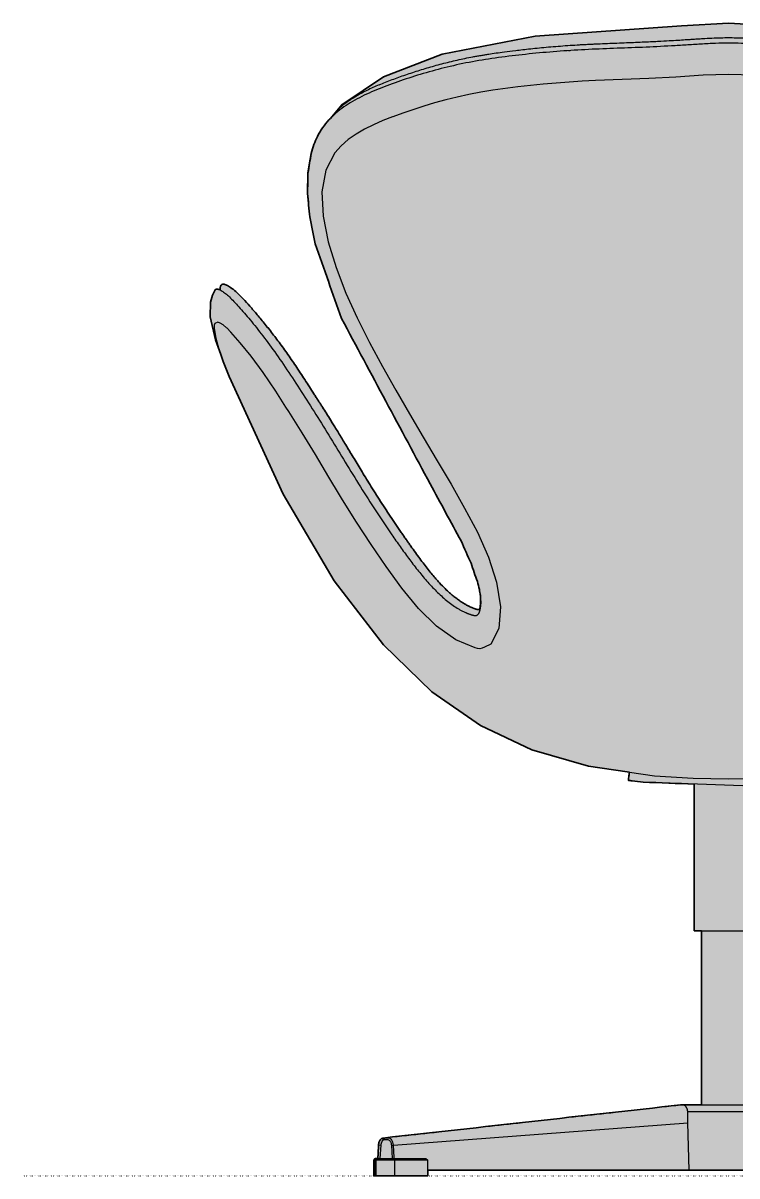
# Model space of a CAD drawing. Header units: millimetres. Extents: x 0 to 2157, y -1316 to 798.
# Drawn here: x 0 to 494, y -1316 to -518 of the extents above; entities that cross this region are included whole.
import ezdxf

# ---------------------------------------------------------------- set-up
doc = ezdxf.new("R2010")
doc.units = ezdxf.units.MM
doc.linetypes.add('Dots', pattern=[1, 0, -1])
doc.layers.add('Blocks', color=7, linetype='Continuous')
doc.layers.add('Blocks$Fill', color=7, linetype='Continuous', true_color=0xffffff)
for name, color, linetype, lineweight, true_color in [('Blocks$Inner', 7, 'Continuous', 25, 0x007f00), ('Blocks$Outline', 7, 'Continuous', 35, 0xff3f3f), ('Groud', 7, 'Dots', 25, 0x243775)]:
    doc.layers.add(name, color=color, linetype=linetype, lineweight=lineweight, true_color=true_color)

# ---------------------------------------------------------------- blocks, each defined once
blk = doc.blocks.new('Swan Back')
at = {"layer": 'Blocks$Fill'}
blk.add_hatch(color=256, dxfattribs=at).paths.add_polyline_path([(-25.65, 568.99), (-21.92, 579.17), (-18.25, 594.9), (-18.54, 605.24), (-19.88, 609.99), (-21.28, 612.89), (-21.31, 612.95), (-21.33, 613.01), (-21.36, 613.07), (-21.38, 613.13), (-21.41, 613.18), (-21.44, 613.23), (-21.47, 613.29), (-21.5, 613.34), (-21.53, 613.39), (-21.56, 613.43), (-21.59, 613.48), (-21.62, 613.53), (-21.66, 613.57), (-21.69, 613.61), (-21.73, 613.65), (-21.76, 613.69), (-21.8, 613.73), (-21.84, 613.77), (-21.88, 613.8), (-21.92, 613.83), (-21.96, 613.87), (-22, 613.9), (-22.04, 613.93), (-22.08, 613.95), (-22.13, 613.98), (-22.17, 614), (-22.22, 614.03), (-22.26, 614.05), (-22.31, 614.07), (-22.36, 614.09), (-22.41, 614.11), (-22.46, 614.12), (-22.49, 614.13), (-22.52, 614.14), (-22.55, 614.15), (-22.58, 614.16), (-22.62, 614.16), (-22.65, 614.17), (-22.71, 614.18), (-22.78, 614.19), (-22.85, 614.2), (-22.92, 614.2), (-22.99, 614.2), (-23.06, 614.21), (-23.13, 614.2), (-23.21, 614.2), (-23.28, 614.2), (-23.36, 614.19), (-23.44, 614.18), (-23.52, 614.17), (-23.6, 614.15), (-23.68, 614.14), (-23.77, 614.12), (-23.85, 614.1), (-23.94, 614.08), (-24.03, 614.05), (-24.12, 614.03), (-24.3, 613.97), (-24.49, 613.9), (-24.69, 613.83), (-24.89, 613.74), (-25.09, 613.65), (-25.1, 614.16), (-25.11, 614.49), (-25.14, 614.8), (-25.15, 614.95), (-25.17, 615.09), (-25.19, 615.23), (-25.21, 615.37), (-25.23, 615.5), (-25.26, 615.63), (-25.28, 615.76), (-25.31, 615.88), (-25.35, 616), (-25.38, 616.11), (-25.42, 616.22), (-25.46, 616.33), (-25.5, 616.43), (-25.52, 616.48), (-25.54, 616.52), (-25.57, 616.57), (-25.59, 616.62), (-25.61, 616.66), (-25.64, 616.71), (-25.66, 616.75), (-25.69, 616.79), (-25.72, 616.83), (-25.74, 616.87), (-25.77, 616.91), (-25.8, 616.95), (-25.83, 616.99), (-25.86, 617.02), (-25.89, 617.06), (-25.92, 617.09), (-25.95, 617.13), (-25.98, 617.16), (-26.01, 617.19), (-26.05, 617.22), (-26.08, 617.25), (-26.11, 617.28), (-26.15, 617.31), (-26.18, 617.33), (-26.22, 617.36), (-26.26, 617.38), (-26.29, 617.4), (-26.33, 617.43), (-26.37, 617.45), (-26.41, 617.47), (-26.45, 617.49), (-26.49, 617.51), (-26.53, 617.52), (-26.57, 617.54), (-26.61, 617.56), (-26.65, 617.57), (-26.69, 617.58), (-26.74, 617.6), (-26.78, 617.61), (-26.82, 617.62), (-26.87, 617.63), (-26.92, 617.63), (-26.96, 617.64), (-27.01, 617.65), (-27.06, 617.65), (-27.11, 617.66), (-27.15, 617.66), (-27.2, 617.66), (-27.25, 617.67), (-27.31, 617.67), (-27.36, 617.67), (-27.41, 617.66), (-27.46, 617.66), (-27.52, 617.66), (-27.63, 617.65), (-27.74, 617.64), (-27.85, 617.62), (-27.97, 617.6), (-28.09, 617.57), (-28.22, 617.54), (-28.35, 617.51), (-28.48, 617.47), (-28.61, 617.43), (-28.75, 617.39), (-28.89, 617.34), (-29.03, 617.28), (-29.32, 617.16), (-29.62, 617.03), (-29.94, 616.88), (-30.27, 616.71), (-30.6, 616.53), (-30.95, 616.33), (-31.31, 616.11), (-31.68, 615.87), (-32.06, 615.62), (-32.45, 615.35), (-32.85, 615.06), (-33.26, 614.75), (-34.12, 614.08), (-35.01, 613.34), (-35.93, 612.52), (-36.9, 611.64), (-38.92, 609.67), (-41.08, 607.45), (-45.76, 602.33), (-50.9, 596.41), (-56.4, 589.74), (-62.21, 582.35), (-68.26, 574.27), (-74.42, 565.54), (-93.23, 536.85), (-131.64, 474.45), (-146.86, 451.15), (-157.18, 436.22), (-160.36, 431.81), (-166.44, 423.65), (-169.31, 419.96), (-172.05, 416.59), (-174.64, 413.56), (-177.02, 410.9), (-179.12, 408.66), (-180.96, 406.8), (-182.56, 405.26), (-183.97, 403.97), (-185.26, 402.84), (-186.49, 401.82), (-187.71, 400.84), (-188.98, 399.87), (-190.27, 398.93), (-191.48, 398.08), (-192.64, 397.32), (-193.75, 396.63), (-194.82, 396), (-195.86, 395.42), (-196.89, 394.88), (-197.91, 394.38), (-198.92, 393.91), (-200.43, 393.28), (-201.6, 392.83), (-202.28, 392.58), (-202.49, 392.51), (-202.7, 392.45), (-202.91, 392.39), (-203.11, 392.34), (-203.31, 392.29), (-203.4, 392.28), (-203.5, 392.26), (-203.59, 392.24), (-203.69, 392.23), (-203.78, 392.22), (-203.87, 392.21), (-203.96, 392.21), (-204.04, 392.21), (-204.13, 392.21), (-204.21, 392.21), (-204.28, 392.21), (-204.34, 392.22), (-204.41, 392.22), (-204.47, 392.23), (-204.53, 392.24), (-204.59, 392.25), (-204.65, 392.26), (-204.71, 392.28), (-205.17, 393.69), (-205.54, 396.08), (-205.41, 402.06), (-204.69, 406.18), (-203.31, 411.66), (-198.94, 424.31), (-192.06, 439.77), (-170.62, 479.31), (-109.26, 593.8), (-90.93, 645.67), (-87.24, 664.17), (-85.68, 680.53), (-85.99, 694.69), (-88.21, 708.15), (-88.63, 709.72), (-89.08, 711.27), (-89.57, 712.78), (-90.09, 714.26), (-90.65, 715.72), (-91.24, 717.14), (-91.87, 718.53), (-92.53, 719.89), (-92.94, 720.69), (-93.36, 721.48), (-93.8, 722.26), (-94.24, 723.03), (-94.7, 723.78), (-95.17, 724.53), (-96.15, 725.99), (-97.16, 727.4), (-98.22, 728.77), (-99.32, 730.1), (-100.46, 731.39), (-101.48, 732.48), (-109.41, 741.79), (-138.25, 761.31), (-179.03, 776.84), (-243.42, 789.41), (-344.66, 796.56), (-377.28, 798.48), (-409.9, 796.56), (-511.14, 789.41), (-575.53, 776.84), (-616.31, 761.31), (-645.15, 741.79), (-653.08, 732.48), (-654.1, 731.39), (-655.24, 730.1), (-656.34, 728.77), (-657.4, 727.4), (-658.41, 725.99), (-659.39, 724.53), (-659.86, 723.78), (-660.32, 723.03), (-660.76, 722.26), (-661.2, 721.48), (-661.62, 720.69), (-662.04, 719.89), (-662.69, 718.53), (-663.32, 717.14), (-663.91, 715.72), (-664.47, 714.26), (-664.99, 712.78), (-665.48, 711.27), (-665.93, 709.72), (-666.35, 708.15), (-668.57, 694.69), (-668.88, 680.53), (-667.32, 664.17), (-663.63, 645.67), (-645.3, 593.8), (-583.94, 479.31), (-562.51, 439.77), (-555.62, 424.31), (-551.25, 411.66), (-549.88, 406.18), (-549.15, 402.06), (-549.02, 396.08), (-549.39, 393.69), (-549.85, 392.28), (-549.91, 392.26), (-549.97, 392.25), (-550.03, 392.24), (-550.09, 392.23), (-550.15, 392.22), (-550.22, 392.22), (-550.28, 392.21), (-550.35, 392.21), (-550.43, 392.21), (-550.52, 392.21), (-550.61, 392.21), (-550.69, 392.21), (-550.78, 392.22), (-550.88, 392.23), (-550.97, 392.24), (-551.06, 392.26), (-551.16, 392.28), (-551.26, 392.29), (-551.45, 392.34), (-551.65, 392.39), (-551.86, 392.45), (-552.07, 392.51), (-552.73, 392.74), (-553.66, 393.09), (-555.13, 393.69), (-556.15, 394.14), (-556.66, 394.38), (-557.67, 394.88), (-558.7, 395.42), (-559.74, 396), (-560.81, 396.63), (-561.92, 397.32), (-563.08, 398.08), (-564.29, 398.93), (-565.58, 399.87), (-566.85, 400.84), (-568.07, 401.82), (-569.3, 402.84), (-570.59, 403.97), (-572, 405.26), (-573.6, 406.8), (-575.44, 408.66), (-577.54, 410.9), (-579.92, 413.56), (-582.51, 416.59), (-585.25, 419.96), (-588.12, 423.65), (-594.2, 431.81), (-604.04, 445.76), (-615.4, 462.74), (-632.48, 489.92), (-670.78, 551.5), (-680.15, 565.54), (-686.3, 574.27), (-692.35, 582.35), (-698.16, 589.74), (-703.66, 596.41), (-708.8, 602.33), (-713.48, 607.45), (-715.64, 609.67), (-717.67, 611.64), (-718.63, 612.52), (-719.55, 613.34), (-720.44, 614.08), (-721.3, 614.75), (-721.71, 615.06), (-722.11, 615.35), (-722.5, 615.62), (-722.88, 615.87), (-723.25, 616.11), (-723.61, 616.33), (-723.96, 616.53), (-724.29, 616.71), (-724.62, 616.88), (-724.94, 617.03), (-725.24, 617.16), (-725.53, 617.28), (-725.68, 617.34), (-725.81, 617.39), (-725.95, 617.43), (-726.08, 617.47), (-726.21, 617.51), (-726.34, 617.54), (-726.47, 617.57), (-726.59, 617.6), (-726.71, 617.62), (-726.82, 617.64), (-726.93, 617.65), (-727.04, 617.66), (-727.1, 617.66), (-727.15, 617.66), (-727.2, 617.67), (-727.26, 617.67), (-727.31, 617.67), (-727.36, 617.66), (-727.41, 617.66), (-727.46, 617.66), (-727.5, 617.65), (-727.55, 617.65), (-727.6, 617.64), (-727.65, 617.63), (-727.69, 617.63), (-727.74, 617.62), (-727.78, 617.61), (-727.83, 617.6), (-727.87, 617.58), (-727.91, 617.57), (-727.95, 617.56), (-727.99, 617.54), (-728.04, 617.52), (-728.08, 617.51), (-728.12, 617.49), (-728.15, 617.47), (-728.19, 617.45), (-728.23, 617.43), (-728.27, 617.4), (-728.31, 617.38), (-728.34, 617.36), (-728.38, 617.33), (-728.41, 617.31), (-728.45, 617.28), (-728.48, 617.25), (-728.51, 617.22), (-728.55, 617.19), (-728.58, 617.16), (-728.61, 617.13), (-728.64, 617.09), (-728.67, 617.06), (-728.7, 617.02), (-728.73, 616.99), (-728.76, 616.95), (-728.79, 616.91), (-728.82, 616.87), (-728.84, 616.83), (-728.87, 616.79), (-728.9, 616.75), (-728.92, 616.71), (-728.95, 616.66), (-728.97, 616.62), (-728.99, 616.57), (-729.02, 616.52), (-729.04, 616.48), (-729.06, 616.43), (-729.1, 616.33), (-729.14, 616.22), (-729.18, 616.11), (-729.21, 616), (-729.25, 615.88), (-729.28, 615.76), (-729.3, 615.63), (-729.33, 615.5), (-729.35, 615.37), (-729.38, 615.23), (-729.39, 615.09), (-729.41, 614.95), (-729.43, 614.8), (-729.45, 614.49), (-729.46, 614.16), (-729.47, 613.65), (-729.67, 613.74), (-729.88, 613.83), (-730.07, 613.9), (-730.26, 613.97), (-730.44, 614.03), (-730.53, 614.05), (-730.62, 614.08), (-730.71, 614.1), (-730.79, 614.12), (-730.88, 614.14), (-730.96, 614.15), (-731.04, 614.17), (-731.12, 614.18), (-731.2, 614.19), (-731.28, 614.2), (-731.35, 614.2), (-731.43, 614.2), (-731.5, 614.21), (-731.57, 614.2), (-731.64, 614.2), (-731.71, 614.2), (-731.78, 614.19), (-731.85, 614.18), (-731.91, 614.17), (-731.95, 614.16), (-731.98, 614.16), (-732.01, 614.15), (-732.04, 614.14), (-732.07, 614.13), (-732.1, 614.12), (-732.15, 614.11), (-732.2, 614.09), (-732.25, 614.07), (-732.3, 614.05), (-732.34, 614.03), (-732.39, 614), (-732.43, 613.98), (-732.48, 613.95), (-732.52, 613.93), (-732.56, 613.9), (-732.61, 613.87), (-732.65, 613.83), (-732.69, 613.8), (-732.72, 613.77), (-732.76, 613.73), (-732.8, 613.69), (-732.84, 613.65), (-732.87, 613.61), (-732.91, 613.57), (-732.94, 613.53), (-732.97, 613.48), (-733, 613.43), (-733.03, 613.39), (-733.07, 613.34), (-733.09, 613.29), (-733.12, 613.23), (-733.15, 613.18), (-733.18, 613.13), (-733.2, 613.07), (-733.23, 613.01), (-733.25, 612.95), (-733.28, 612.89), (-734.68, 609.99), (-736.02, 605.24), (-736.31, 594.9), (-732.64, 579.17), (-728.91, 568.99), (-727.2, 564), (-723.14, 553.58), (-685.74, 472.1), (-650.48, 412.11), (-616.35, 367.76), (-582.8, 335.35), (-548.97, 311.92), (-513.47, 295.2), (-474.3, 283.76), (-445.83, 279.55), (-445.85, 279.52), (-445.86, 279.49), (-445.87, 279.46), (-445.89, 279.43), (-445.92, 279.37), (-446.01, 279.21), (-446.02, 279.18), (-446.03, 279.16), (-446.03, 279.15), (-446.04, 279.13), (-446.04, 279.12), (-446.05, 279.11), (-446.05, 279.1), (-446.05, 279.09), (-446.05, 279.09), (-446.05, 279.08), (-446.06, 279.08), (-446.06, 279.07), (-446.06, 279.07), (-446.66, 274.02), (-446.58, 273.96), (-444.04, 273.61), (-436.43, 272.74), (-401.03, 271.43), (-401.03, 169.8), (-396.03, 169.8), (-396.03, 49.2), (-409.11, 49.2), (-409.11, 49.2), (-409.11, 49.2), (-409.11, 49.2), (-409.11, 49.2), (-409.11, 49.2), (-409.11, 49.2), (-409.11, 49.2), (-409.11, 49.2), (-409.11, 49.2), (-409.11, 49.2), (-409.11, 49.2), (-409.11, 49.2), (-409.11, 49.2), (-409.11, 49.2), (-409.11, 49.2), (-409.11, 49.2), (-409.11, 49.2), (-409.86, 49.2), (-410.59, 49.2), (-616.47, 26.26), (-616.52, 26.25), (-616.57, 26.24), (-616.63, 26.23), (-616.68, 26.22), (-616.78, 26.2), (-616.88, 26.17), (-616.98, 26.15), (-617.02, 26.13), (-617.06, 26.12), (-617.11, 26.1), (-617.15, 26.08), (-617.19, 26.06), (-617.24, 26.05), (-617.28, 26.03), (-617.33, 26), (-617.41, 25.96), (-617.5, 25.91), (-617.59, 25.85), (-617.68, 25.8), (-617.77, 25.74), (-617.85, 25.67), (-617.94, 25.6), (-618.02, 25.53), (-618.1, 25.46), (-618.18, 25.38), (-618.26, 25.3), (-618.34, 25.22), (-618.41, 25.13), (-618.49, 25.04), (-618.56, 24.94), (-618.63, 24.84), (-618.7, 24.74), (-618.77, 24.64), (-618.83, 24.54), (-618.9, 24.43), (-618.96, 24.32), (-619.02, 24.2), (-619.07, 24.09), (-619.12, 23.97), (-619.18, 23.85), (-619.22, 23.73), (-619.27, 23.61), (-619.32, 23.48), (-619.36, 23.35), (-619.4, 23.22), (-619.43, 23.09), (-619.47, 22.96), (-619.5, 22.83), (-619.53, 22.69), (-619.55, 22.55), (-619.58, 22.42), (-619.6, 22.28), (-619.61, 22.14), (-619.63, 22), (-619.64, 21.85), (-619.65, 21.71), (-619.66, 21.57), (-619.66, 21.42), (-619.66, 21.42), (-620.16, 12.75), (-620.2, 12), (-620.33, 12), (-621.25, 12), (-622.01, 12), (-623.01, 11), (-623.01, 0), (-585.64, 0), (-585.64, 4.03), (-347.81, 4.03), (-165.94, 4.03), (-165.94, 0), (-165.47, 0), (-142.66, 0), (-129.39, 0), (-129.39, 0), (-129.39, 11), (-130.39, 12), (-130.88, 12), (-132.37, 12), (-132.91, 21.37), (-133.31, 23.07), (-133.34, 23.27), (-133.38, 23.45), (-133.42, 23.62), (-133.46, 23.78), (-133.51, 23.94), (-133.53, 24.01), (-133.56, 24.08), (-133.58, 24.15), (-133.61, 24.22), (-133.64, 24.28), (-133.66, 24.35), (-133.69, 24.41), (-133.72, 24.47), (-133.75, 24.52), (-133.78, 24.58), (-133.81, 24.63), (-133.84, 24.69), (-133.87, 24.74), (-133.9, 24.79), (-133.94, 24.84), (-133.97, 24.89), (-134.04, 24.98), (-134.1, 25.07), (-134.17, 25.15), (-134.25, 25.24), (-134.32, 25.32), (-134.4, 25.39), (-134.47, 25.47), (-134.55, 25.54), (-134.63, 25.6), (-134.71, 25.67), (-134.79, 25.73), (-134.87, 25.79), (-134.95, 25.84), (-135.04, 25.9), (-135.13, 25.94), (-135.22, 25.99), (-135.26, 26.01), (-135.31, 26.03), (-135.35, 26.06), (-135.4, 26.08), (-135.45, 26.09), (-135.49, 26.11), (-135.54, 26.13), (-135.59, 26.15), (-135.64, 26.16), (-135.69, 26.18), (-135.73, 26.19), (-135.78, 26.2), (-135.83, 26.21), (-135.88, 26.22), (-135.96, 26.24), (-136.03, 26.25), (-136.08, 26.26), (-136.19, 26.27), (-339.94, 49.06), (-340.08, 49.08), (-340.22, 49.1), (-340.37, 49.12), (-340.51, 49.15), (-340.55, 49.16), (-340.59, 49.17), (-340.64, 49.17), (-340.68, 49.18), (-340.73, 49.19), (-340.77, 49.19), (-340.82, 49.19), (-340.86, 49.2), (-340.96, 49.2), (-341.24, 49.2), (-342.3, 49.2), (-343.3, 49.2), (-343.3, 49.2), (-343.3, 49.2), (-343.3, 49.2), (-343.3, 49.2), (-343.3, 49.2), (-343.3, 49.2), (-343.3, 49.2), (-343.3, 49.2), (-343.3, 49.2), (-343.3, 49.2), (-343.3, 49.2), (-343.3, 49.2), (-343.3, 49.2), (-343.3, 49.2), (-343.3, 49.2), (-343.3, 49.2), (-343.3, 49.2), (-343.3, 49.2), (-343.3, 49.2), (-343.3, 49.2), (-343.3, 49.2), (-343.3, 49.2), (-343.3, 49.2), (-343.3, 49.2), (-343.3, 49.2), (-343.3, 49.2), (-343.3, 49.2), (-343.3, 49.2), (-343.3, 49.2), (-343.3, 49.2), (-343.3, 49.2), (-343.3, 49.2), (-343.3, 49.2), (-343.3, 49.2), (-356.05, 49.2), (-356.05, 169.8), (-351.05, 169.8), (-351.05, 270.71), (-333.25, 271.27), (-318.93, 272.46), (-318.66, 272.48), (-304.58, 274.04), (-305.32, 280.05), (-280.26, 283.76), (-241.09, 295.2), (-205.59, 311.92), (-171.76, 335.35), (-138.21, 367.76), (-104.08, 412.11), (-68.82, 472.1), (-31.42, 553.58), (-27.36, 564)], flags=0)
at = {"layer": 'Blocks$Inner'}
for p, q in [((-396.03, 169.8), (-396.03, 49.2)), ((-619.66, 21.42), (-617.92, 21.55))]:
    blk.add_line(p, q, dxfattribs=at)
for points in [[(-101.48, 732.48), (-109.41, 741.79), (-138.25, 761.31), (-179.03, 776.84), (-243.42, 789.41), (-344.66, 796.56), (-377.28, 798.48), (-409.9, 796.56), (-511.14, 789.41), (-575.53, 776.84), (-616.31, 761.31), (-645.15, 741.79), (-653.08, 732.48)], [(-359.59, 762.28), (-377.28, 762.92), (-394.97, 762.28), (-413.77, 761.09), (-432.48, 760.12), (-451.07, 759.37), (-469.51, 758.62), (-478.65, 758.15), (-487.72, 757.59), (-496.72, 756.92), (-505.65, 756.13), (-523.24, 754.26), (-540.44, 751.95), (-548.85, 750.56)], [(-580.83, 743.15), (-588.38, 740.91), (-602.93, 736.13), (-609.91, 733.59)], [(-548.86, 750.56), (-557.11, 748.99), (-565.19, 747.21), (-573.1, 745.26), (-580.83, 743.15)], [(-623.19, 728.04), (-629.4, 724.94), (-635.27, 721.55)], [(-609.92, 733.58), (-616.68, 730.89), (-623.19, 728.04)], [(-635.27, 721.55), (-640.71, 717.75), (-645.64, 713.44)], [(-645.65, 713.44), (-649.96, 708.54), (-656.26, 696.52), (-658.89, 681.6), (-658.09, 664.72), (-654.61, 646.99), (-649.13, 629.12), (-642.24, 611.49), (-634.39, 594.23), (-625.91, 577.3), (-617, 560.65), (-607.78, 544.18), (-598.34, 527.85), (-588.76, 511.59), (-579.1, 495.36), (-569.47, 479.07), (-560.07, 462.6), (-551.21, 445.85), (-543.52, 428.66), (-537.91, 411.21), (-535.28, 394.22), (-536.29, 379.09), (-541.94, 368.35), (-546.25, 366.24)], [(-548.75, 394.6), (-548.68, 397.49), (-549.04, 401.4), (-549.88, 406.18), (-551.25, 411.66), (-555.62, 424.31), (-562.51, 439.77), (-583.94, 479.31), (-645.3, 593.8), (-663.63, 645.67), (-667.32, 664.17), (-668.88, 680.53), (-668.57, 694.69), (-666.35, 708.16)], [(-728.91, 568.99), (-732.64, 579.17), (-736.31, 594.9), (-736.02, 605.24), (-734.68, 609.99), (-733.05, 613.35)], [(-729.35, 590.7), (-730.94, 591.28), (-732.99, 590.49), (-733.45, 589.18)], [(-733.45, 589.16), (-733.54, 587.2), (-732.61, 581.35), (-731.67, 577.65)], [(-724.89, 587.3), (-727.33, 589.41), (-729.33, 590.7)], [(-552.83, 365.86), (-566.16, 371.25), (-579.44, 380.74), (-592, 393.02), (-603.61, 407.15), (-614.48, 422.1), (-624.91, 437.33), (-634.98, 452.73), (-644.72, 468.3), (-646.75, 471.64), (-654.16, 484), (-663.44, 499.61), (-672.68, 514.76), (-681.85, 529.38), (-683.86, 532.56), (-690.85, 543.44), (-699.62, 556.42), (-707.93, 567.67), (-715.49, 577.04), (-722.06, 584.48), (-724.88, 587.29)], [(-731.67, 577.64), (-730.44, 573.49), (-727.2, 564), (-723.03, 553.29)], [(-723.2, 553.71), (-685.74, 472.1), (-650.48, 412.11), (-616.35, 367.76), (-582.8, 335.35), (-548.97, 311.92), (-513.47, 295.2), (-474.3, 283.76), (-428.56, 277), (-401.73, 275.41), (-377.28, 275.1), (-352.83, 275.41), (-326, 277), (-280.26, 283.76), (-241.09, 295.2), (-205.59, 311.92), (-171.76, 335.35), (-138.21, 367.76), (-104.08, 412.11), (-68.82, 472.1), (-31.36, 553.71)], [(-549.15, 402.06), (-549.02, 396.08), (-549.39, 393.69), (-549.85, 392.28)], [(-318.93, 272.46), (-333.25, 271.27), (-367.65, 270.19), (-436.43, 272.74), (-444.04, 273.61), (-446.58, 273.96), (-446.66, 274.02), (-446.06, 279.07)], [(-401.03, 271.43), (-401.03, 169.8), (-351.05, 169.8), (-351.05, 270.71)], [(-409.11, 49.2), (-409.86, 49.2), (-410.59, 49.2)], [(-409.11, 49.2), (-402.76, 49.2), (-395.7, 49.2), (-388.09, 49.2), (-380.16, 49.2), (-372.12, 49.2), (-364.19, 49.2), (-356.62, 49.2), (-349.59, 49.2), (-343.3, 49.2)], [(-346.81, 44.34), (-356.76, 44.35), (-369.32, 44.36), (-382.93, 44.37), (-395.54, 44.39), (-405.57, 44.4)], [(-608.85, 12), (-608.89, 12.75), (-609.39, 21.43), (-405.38, 36.71)], [(-404.57, 4.03), (-404.97, 20.37), (-405.38, 36.71)], [(-618.48, 12), (-617.94, 21.37)], [(-610.8, 21.37), (-610.26, 12)], [(-622.01, 12), (-623.01, 11), (-623, 11)], [(-621.25, 12), (-622.01, 12), (-621.02, 12), (-620.11, 12)], [(-621.82, 0), (-621.82, 11), (-621.42, 11.5), (-621.02, 12)], [(-620.62, 12), (-621.62, 11), (-621.62, 0)], [(-620.33, 12), (-620.11, 12), (-615.45, 12), (-608.91, 12), (-587.05, 12), (-585.64, 11)], [(-608.3, 0), (-608.3, 11), (-608.6, 11.5), (-608.91, 12)]]:
    blk.add_lwpolyline(points, dxfattribs=at)
blk.add_lwpolyline([(-621.82, 11), (-622.77, 11), (-623.01, 11), (-623.01, 0), (-585.64, 0), (-585.64, 11), (-608.3, 11), (-610.68, 11), (-613.23, 11), (-615.75, 11), (-618.01, 11), (-619.83, 11), (-621.07, 11), (-621.6, 11)], close=True, dxfattribs=at)
blk.add_arc((-565.68, 396.92), 17.09, 334.24396, 352.1983, dxfattribs=at)
at = {"layer": 'Blocks$Inner', "extrusion": (0, 0, -1)}
blk.add_arc((549.87, 371.74), 6.58, 236.65068, 296.65068, dxfattribs=at)
at = {"layer": 'Blocks$Inner'}
for points, knots in [([(-501.92, 781.91), (-499.75, 782.1), (-495.35, 782.47), (-488.68, 782.96), (-483.18, 783.32), (-478.89, 783.57), (-476.82, 783.68), (-475.78, 783.74)], [-0.0625, -0.0625, -0.0625, -0.0625, -0.060267857, -0.058035714, -0.055803571, -0.0546875, -0.053571429, -0.053571429, -0.053571429, -0.053571429]), ([(-475.78, 783.74), (-474.74, 783.79), (-472.67, 783.9), (-468.39, 784.1), (-462.9, 784.34), (-456.21, 784.6), (-451.79, 784.77), (-449.6, 784.86)], [-0.053571429, -0.053571429, -0.053571429, -0.053571429, -0.052455357, -0.051339286, -0.049107143, -0.046875, -0.044642857, -0.044642857, -0.044642857, -0.044642857]), ([(-449.6, 784.86), (-445.24, 785.03), (-436.76, 785.37), (-425.9, 785.88), (-418.13, 786.31), (-412.34, 786.66), (-408.14, 786.92), (-404.58, 787.15), (-402.59, 787.28), (-401.57, 787.35)], [-0.04464286, -0.04464286, -0.04464286, -0.04464286, -0.04017857, -0.03571429, -0.03125, -0.02678571, -0.02232143, -0.02008929, -0.01785714, -0.01785714, -0.01785714, -0.01785714]), ([(-377.28, 784.58), (-380.27, 784.57), (-386.72, 784.43), (-396.49, 783.9), (-406.66, 783.23), (-413.4, 782.83), (-416.77, 782.64)], [0.99926019, 0.99926019, 0.99926019, 0.99926019, 1.00461794, 1.0107155, 1.01681306, 1.02291062, 1.02291062, 1.02291062, 1.02291062]), ([(-401.57, 787.35), (-400.54, 787.42), (-398.41, 787.56), (-394.21, 787.83), (-391.03, 788.01), (-388.9, 788.1)], [-0.017857143, -0.017857143, -0.017857143, -0.017857143, -0.015625, -0.013392857, -0.008928571, -0.008928571, -0.008928571, -0.008928571]), ([(-388.9, 788.1), (-386.77, 788.2), (-382.91, 788.34), (-379.02, 788.4), (-377.28, 788.41)], [-0.008928571, -0.008928571, -0.008928571, -0.008928571, -0.004464286, -0.000857533, -0.000857533, -0.000857533, -0.000857533]), ([(-377.28, 788.41), (-375.54, 788.4), (-371.65, 788.34), (-367.79, 788.2), (-365.66, 788.1)], [-0.000857533, -0.000857533, -0.000857533, -0.000857533, 0.00274922, 0.007213505, 0.007213505, 0.007213505, 0.007213505]), ([(-337.79, 782.64), (-341.16, 782.83), (-347.9, 783.23), (-358.07, 783.9), (-367.84, 784.43), (-374.29, 784.57), (-377.28, 784.58)], [0.97560976, 0.97560976, 0.97560976, 0.97560976, 0.98170732, 0.98780488, 0.99390244, 0.99926019, 0.99926019, 0.99926019, 0.99926019]), ([(-476.75, 780.05), (-483.31, 779.71), (-496.33, 778.89), (-515.51, 777.13), (-534.3, 774.96), (-552.61, 772.23), (-570.17, 768.61), (-586.88, 764.18), (-602.73, 759.21), (-617.68, 753.81), (-631.55, 747.82), (-643.99, 740.72), (-654.51, 731.81), (-662.1, 721.02), (-665.28, 712.38), (-666.35, 708.15)], [1.059496, 1.059496, 1.059496, 1.059496, 1.0716911, 1.0838862, 1.0960814, 1.1082765, 1.1204716, 1.1326667, 1.1448618, 1.157057, 1.1692521, 1.1814472, 1.1936423, 1.2058375, 1.2159945, 1.2159945, 1.2159945, 1.2159945]), ([(-559.85, 774.02), (-558.04, 774.39), (-555.3, 774.93), (-551.58, 775.62), (-549.66, 775.95), (-548.72, 776.11)], [-0.098214286, -0.098214286, -0.098214286, -0.098214286, -0.09375, -0.091517857, -0.089285714, -0.089285714, -0.089285714, -0.089285714]), ([(-548.72, 776.11), (-547.78, 776.28), (-545.94, 776.58), (-542.55, 777.12), (-540.08, 777.5), (-538.3, 777.75)], [-0.089285714, -0.089285714, -0.089285714, -0.089285714, -0.087053571, -0.084821429, -0.080357143, -0.080357143, -0.080357143, -0.080357143]), ([(-726.59, 617.6), (-727.23, 617.72), (-728.25, 617.64), (-729.2, 616.5), (-729.46, 614.93), (-729.47, 613.85), (-729.47, 613.63)], [0.68749824, 0.68749824, 0.68749824, 0.68749824, 0.69642681, 0.70535538, 0.71428395, 0.71582711, 0.71582711, 0.71582711, 0.71582711]), ([(-733.28, 612.89), (-733.03, 613.55), (-732.13, 614.5), (-729.92, 614.03), (-727.03, 612.28), (-723.63, 609.51), (-718.38, 604.25), (-710.79, 595.62), (-702.21, 585.05), (-692.89, 572.6), (-683.14, 558.53), (-673.19, 543.33), (-663.11, 527.47), (-652.94, 511.09), (-642.74, 494.26), (-628.88, 471.69), (-616.19, 452.22), (-604.77, 435.83), (-598.9, 427.73), (-592.8, 419.8), (-586.45, 412.13), (-579.74, 404.93), (-573.87, 399.47), (-568.98, 395.72), (-565.9, 393.64), (-563.37, 392.15), (-561.45, 391.14), (-559.99, 390.45), (-559.02, 390.03), (-558.53, 389.83), (-558.03, 389.63), (-557.55, 389.45), (-557.05, 389.27), (-556.64, 389.14), (-556.3, 389.02), (-556.05, 388.92), (-555.81, 388.84), (-555.58, 388.76), (-555.33, 388.69), (-555.01, 388.6), (-554.59, 388.48), (-554.11, 388.34), (-553.64, 388.24), (-553.23, 388.17), (-552.99, 388.15), (-552.25, 388.17)], [0.3322301, 0.3322301, 0.3322301, 0.3322301, 0.3414634, 0.3536585, 0.3597561, 0.3658537, 0.3780488, 0.3902439, 0.402439, 0.4146341, 0.4268293, 0.4390244, 0.4512195, 0.4634146, 0.4756098, 0.4878049, 0.5121951, 0.5182927, 0.5243902, 0.5304878, 0.5365854, 0.5426829, 0.5487805, 0.5518293, 0.554878, 0.5564024, 0.5579268, 0.5594512, 0.5598323, 0.5602134, 0.5605945, 0.5609756, 0.5613567, 0.5617378, 0.5619284, 0.5621189, 0.5623095, 0.5625, 0.5626905, 0.5628811, 0.5632622, 0.5636433, 0.5640244, 0.5644055, 0.5646468, 0.5646468, 0.5646468, 0.5646468]), ([(-703.66, 596.41), (-705.44, 598.51), (-708.87, 602.46), (-712, 605.89), (-713.48, 607.45)], [0.63393116, 0.63393116, 0.63393116, 0.63393116, 0.64285714, 0.65178395, 0.65178395, 0.65178395, 0.65178395]), ([(-655.85, 528.2), (-656.74, 529.63), (-658.04, 531.67), (-659.84, 534.52), (-661.31, 536.82), (-662.87, 539.26), (-664.97, 542.5), (-667.61, 546.61), (-670.79, 551.52), (-674.97, 557.93), (-678.08, 562.54), (-680.15, 565.54)], [0.11567062, 0.11567062, 0.11567062, 0.11567062, 0.1201349, 0.12236705, 0.12459919, 0.12683133, 0.12906347, 0.13352776, 0.13799205, 0.14245633, 0.1513849, 0.1513849, 0.1513849, 0.1513849]), ([(-640.5, 503.22), (-642.16, 505.97), (-644.52, 509.9), (-647.42, 514.67), (-649.48, 518.03), (-651.35, 521.04), (-653.54, 524.54), (-654.95, 526.78), (-655.85, 528.2)], [0.09781347, 0.09781347, 0.09781347, 0.09781347, 0.10227776, 0.1045099, 0.10674205, 0.10897419, 0.11120633, 0.11567062, 0.11567062, 0.11567062, 0.11567062]), ([(-549.85, 392.28), (-550, 392.24), (-550.37, 392.18), (-550.93, 392.23), (-551.45, 392.33), (-551.86, 392.44), (-552.21, 392.56), (-552.5, 392.66), (-552.73, 392.74), (-552.97, 392.83), (-553.2, 392.91), (-553.43, 393), (-553.74, 393.12), (-554.06, 393.25), (-554.37, 393.38), (-554.62, 393.48), (-554.88, 393.59), (-555.22, 393.73), (-555.64, 393.91), (-556.15, 394.14), (-556.83, 394.46), (-557.67, 394.88), (-559.04, 395.59), (-560.78, 396.58), (-562.67, 397.79), (-564.28, 398.91), (-565.58, 399.86), (-566.87, 400.85), (-568.47, 402.13), (-570.51, 403.86), (-573.43, 406.58), (-577.35, 410.61), (-582.41, 416.37), (-588.04, 423.45), (-593.13, 430.32), (-596.84, 435.45), (-598.99, 438.49), (-600.6, 440.8), (-602.27, 443.2), (-604.61, 446.59), (-607.68, 451.09), (-611.52, 456.83), (-616.71, 464.7), (-621.79, 472.63), (-626.45, 480.07), (-629.6, 485.18), (-632.49, 489.94), (-636.23, 496.12), (-638.84, 500.46), (-640.5, 503.22)], [0, 0, 0, 0, 0.00183133, 0.00406347, 0.00517955, 0.00629562, 0.00741169, 0.00796972, 0.00852776, 0.0090858, 0.00964383, 0.01020187, 0.0107599, 0.01187597, 0.01243401, 0.01299205, 0.01355008, 0.01410812, 0.01522419, 0.01634026, 0.01745633, 0.01968847, 0.02192062, 0.0263849, 0.03084919, 0.03308133, 0.03531347, 0.03754562, 0.03977776, 0.04424205, 0.04870633, 0.05317062, 0.0576349, 0.06209919, 0.06656347, 0.06879562, 0.06991169, 0.07102776, 0.07214383, 0.0732599, 0.07549205, 0.07772419, 0.07995633, 0.08442062, 0.08665276, 0.0888849, 0.09111705, 0.09334919, 0.09781347, 0.09781347, 0.09781347, 0.09781347]), ([(-552.25, 388.17), (-552.14, 388.19), (-551.9, 388.24), (-551.56, 388.37), (-551.12, 388.61), (-550.69, 388.98), (-550.41, 389.33), (-550.29, 389.49)], [0.564646798, 0.564646798, 0.564646798, 0.564646798, 0.564971298, 0.565352395, 0.565733493, 0.566495688, 0.567076068, 0.567076068, 0.567076068, 0.567076068]), ([(-446.06, 279.07), (-446.04, 279.18), (-445.92, 279.35), (-445.84, 279.53), (-445.83, 279.55)], [146.789253, 146.789253, 146.789253, 146.789253, 158.72401, 160.050789, 160.050789, 160.050789, 160.050789]), ([(-405.57, 44.4), (-405.57, 44.46), (-405.57, 44.59), (-405.57, 44.84), (-405.6, 45.16), (-405.66, 45.53), (-405.74, 45.9), (-405.84, 46.25), (-405.98, 46.59), (-406.13, 46.92), (-406.29, 47.24), (-406.47, 47.53), (-406.72, 47.9), (-407.07, 48.31), (-407.53, 48.7), (-407.95, 48.94), (-408.29, 49.07), (-408.56, 49.15), (-408.83, 49.19), (-409.01, 49.2), (-409.11, 49.2)], [3, 3, 3, 3, 3.025, 3.05, 3.1, 3.15, 3.2, 3.25, 3.3, 3.35, 3.4, 3.45, 3.5, 3.6, 3.7, 3.8, 3.85, 3.9, 3.95, 4, 4, 4, 4]), ([(-405.38, 36.71), (-405.41, 37.99), (-405.46, 39.92), (-405.51, 42.16), (-405.54, 43.28), (-405.56, 43.92), (-405.56, 44.24), (-405.57, 44.4)], [2, 2, 2, 2, 2.5, 2.75, 2.875, 2.9375, 3, 3, 3, 3]), ([(-619.66, 21.42), (-619.65, 22.2), (-619.44, 23.31), (-618.86, 24.56), (-618.28, 25.34), (-617.72, 25.8), (-617.23, 26.06), (-616.9, 26.18), (-616.61, 26.24), (-616.47, 26.26)], [2, 2, 2, 2, 2.125, 2.1875, 2.25, 2.3125, 2.34375, 2.375, 2.40625, 2.40625, 2.40625, 2.40625]), ([(-617.94, 21.37), (-617.94, 21.38), (-617.93, 21.84), (-617.82, 22.59), (-617.49, 23.5), (-617.2, 23.99), (-616.82, 24.49), (-616.21, 25.06), (-615.48, 25.28), (-614.98, 25.28), (-614.86, 25.28), (-614.66, 25.28), (-614.37, 25.28), (-614.05, 25.28), (-613.79, 25.28), (-613.36, 25.28), (-612.68, 25.12), (-612.08, 24.65), (-611.77, 24.28), (-611.55, 23.99), (-611.26, 23.5), (-610.92, 22.59), (-610.81, 21.84), (-610.8, 21.38), (-610.8, 21.37)], [1, 1, 1, 1, 1.022005, 2.39074, 3.255384, 4.084488, 4.302897, 5.449834, 7.139352, 7.404839, 7.540168, 7.676317, 8.222288, 8.768216, 9.039979, 9.305274, 10.62062, 11.92363, 12.141649, 12.360045, 13.189179, 14.053782, 15.422568, 15.444596, 15.444596, 15.444596, 15.444596]), ([(-611.93, 26.05), (-612.18, 26.15), (-612.52, 26.24), (-612.88, 26.27), (-613.05, 26.28), (-613.22, 26.27), (-613.38, 26.28), (-613.55, 26.28), (-613.73, 26.28), (-613.92, 26.28), (-614.1, 26.28), (-614.29, 26.28), (-614.47, 26.29), (-614.67, 26.27), (-614.95, 26.23), (-615.3, 26.13), (-615.71, 25.95), (-616.1, 25.72), (-616.44, 25.42), (-616.76, 25.06), (-617.15, 24.52), (-617.39, 24.03), (-617.69, 22.92)], [16.819596, 16.819596, 16.819596, 16.819596, 16.882096, 16.897721, 16.913346, 16.928971, 16.944596, 16.960221, 16.975846, 16.991471, 17.007096, 17.022721, 17.038346, 17.053971, 17.069596, 17.100846, 17.132096, 17.163346, 17.194596, 17.225846, 17.257096, 17.319596, 17.319596, 17.319596, 17.319596])]:
    blk.add_open_spline(points, degree=3, knots=knots, dxfattribs=at)
for points, degree in [([(-416.77, 782.64), (-423.5, 782.26), (-430.23, 781.94), (-436.93, 781.66)], 3), ([(-538.3, 777.75), (-536.52, 778.01), (-532.71, 778.54), (-527.68, 779.18), (-524.67, 779.54)], 3), ([(-524.67, 779.54), (-521.66, 779.9), (-514.63, 780.7), (-506.25, 781.53), (-501.92, 781.91)], 3), ([(-488.04, 779.39), (-487.67, 779.43), (-487.3, 779.47), (-486.94, 779.51)], 3), ([(-456.94, 780.89), (-463.58, 780.65), (-470.19, 780.38), (-476.75, 780.05)], 3), ([(-436.93, 781.66), (-443.62, 781.38), (-450.3, 781.14), (-456.94, 780.89)], 3), ([(-591.11, 765.86), (-587.8, 766.89), (-584.42, 767.89), (-580.99, 768.85)], 3), ([(-580.99, 768.85), (-579.28, 769.33), (-575.82, 770.27), (-572.31, 771.16), (-570.54, 771.6)], 3), ([(-570.54, 771.6), (-568.78, 772.03), (-565.23, 772.86), (-561.66, 773.64), (-559.85, 774.02)], 3), ([(-619.27, 755.7), (-616.35, 756.94), (-613.35, 758.13), (-610.28, 759.29)], 3), ([(-610.28, 759.29), (-607.21, 760.45), (-604.07, 761.57), (-600.88, 762.67)], 3), ([(-600.88, 762.67), (-597.68, 763.76), (-594.43, 764.82), (-591.11, 765.86)], 3), ([(-627.79, 751.81), (-630.53, 750.45), (-633.19, 749.02), (-635.73, 747.5)], 3), ([(-619.28, 755.7), (-622.2, 754.46), (-625.04, 753.17), (-627.79, 751.81)], 3), ([(-643, 742.63), (-644.79, 741.27), (-646.49, 739.84), (-648.1, 738.32)], 3), ([(-635.73, 747.5), (-638.27, 745.98), (-640.7, 744.36), (-643, 742.63)], 3), ([(-721.3, 614.75), (-722.41, 615.6), (-724.41, 616.89), (-725.95, 617.47), (-726.59, 617.6)], 3), ([(-713.48, 607.45), (-714.96, 609.01), (-717.76, 611.82), (-720.19, 613.9), (-721.3, 614.75)], 3), ([(-692.35, 582.35), (-694.33, 584.93), (-698.21, 589.86), (-701.89, 594.31), (-703.66, 596.41)], 3), ([(-680.15, 565.54), (-682.21, 568.54), (-686.31, 574.38), (-690.37, 579.77), (-692.35, 582.35)], 3), ([(-616.47, 26.26), (-410.59, 49.2)], 1), ([(-610.66, 25.06), (-610.75, 25.17), (-610.94, 25.38), (-611.24, 25.65), (-611.56, 25.88), (-611.81, 26), (-611.93, 26.05)], 3), ([(-609.76, 23.43), (-609.87, 23.74), (-610.13, 24.33), (-610.47, 24.83), (-610.66, 25.06)], 3), ([(-620.16, 12.75), (-619.66, 21.42)], 1), ([(-610.8, 21.37), (-610.57, 21.39), (-610.1, 21.41), (-609.63, 21.44), (-609.39, 21.45)], 3), ([(-609.39, 21.45), (-609.42, 22.14), (-609.54, 22.82), (-609.76, 23.43)], 3), ([(-620.2, 12), (-620.16, 12.75)], 1), ([(-404.57, 4.03), (-585.64, 4.03)], 1), ([(-347.81, 4.03), (-404.57, 4.03)], 1)]:
    blk.add_open_spline(points, degree=degree, dxfattribs=at)
at = {"layer": 'Blocks$Outline'}
for points in [[(-101.48, 732.48), (-109.41, 741.79), (-138.25, 761.31), (-179.03, 776.84), (-243.42, 789.41), (-344.66, 796.56), (-377.28, 798.48), (-409.9, 796.56), (-511.14, 789.41), (-575.53, 776.84), (-616.31, 761.31), (-645.15, 741.79), (-653.08, 732.48)], [(-733.28, 612.89), (-734.68, 609.99), (-736.02, 605.24), (-736.31, 594.9), (-732.64, 579.17), (-728.91, 568.99)], [(-728.91, 568.99), (-727.2, 564), (-723.14, 553.58)], [(-723.14, 553.58), (-685.74, 472.1), (-650.48, 412.11), (-616.35, 367.76), (-582.8, 335.35), (-548.97, 311.92), (-513.47, 295.2), (-474.3, 283.76), (-445.83, 279.55)], [(-401.03, 271.43), (-401.03, 169.8), (-396.03, 169.8)], [(-396.03, 169.8), (-396.03, 49.2)], [(-396.03, 49.2), (-402.76, 49.2), (-409.11, 49.2)], [(-622.01, 12), (-623.01, 11)], [(-623.01, 11), (-623.01, 0), (-585.64, 0), (-585.64, 4.03)], [(-621.25, 12), (-622.01, 12)], [(-620.33, 12), (-621.02, 12), (-621.25, 12)], [(-620.2, 12), (-620.33, 12)]]:
    blk.add_lwpolyline(points, dxfattribs=at)
for points, knots in [([(-653.08, 732.48), (-653.42, 732.12), (-656.9, 728.42), (-662.1, 721.02), (-665.28, 712.38), (-666.35, 708.15)], [1.1923198, 1.1923198, 1.1923198, 1.1923198, 1.19364233, 1.20583745, 1.21599452, 1.21599452, 1.21599452, 1.21599452]), ([(-666.35, 708.15), (-667.09, 703.67), (-667.83, 699.18), (-668.57, 694.69), (-668.67, 689.97), (-668.78, 685.25), (-668.88, 680.53), (-668.36, 675.08), (-667.84, 669.62), (-667.32, 664.17), (-666.09, 658), (-664.86, 651.84), (-663.63, 645.67), (-657.52, 628.38), (-651.41, 611.09), (-645.3, 593.8), (-624.85, 555.64), (-604.39, 517.48), (-583.94, 479.31), (-576.79, 466.13), (-569.65, 452.95), (-562.51, 439.77), (-560.21, 434.62), (-557.91, 429.46), (-555.62, 424.31), (-554.16, 420.09), (-552.71, 415.88), (-551.25, 411.66), (-550.79, 409.83), (-550.33, 408.01), (-549.88, 406.18), (-549.63, 404.8), (-549.39, 403.43), (-549.15, 402.06)], [-18.920256, -18.920256, -18.920256, -18.920256, -17.921148, -17.921148, -17.921148, -16.921148, -16.921148, -16.921148, -15.921148, -15.921148, -15.921148, -14.921148, -14.921148, -14.921148, -13.921148, -13.921148, -13.921148, -12.921148, -12.921148, -12.921148, -11.921148, -11.921148, -11.921148, -10.921148, -10.921148, -10.921148, -9.921148, -9.921148, -9.921148, -8.921148, -8.921148, -8.921148, -8.059687, -8.059687, -8.059687, -8.059687]), ([(-703.66, 596.41), (-705.44, 598.51), (-708.87, 602.46), (-712, 605.89), (-713.48, 607.45), (-714.96, 609.01), (-717.76, 611.82), (-720.19, 613.9), (-721.3, 614.75), (-722.41, 615.6), (-724.41, 616.89), (-725.95, 617.47), (-726.59, 617.6), (-727.23, 617.72), (-728.25, 617.64), (-729.2, 616.5), (-729.46, 614.93), (-729.47, 613.86), (-729.47, 613.65)], [0.63393116, 0.63393116, 0.63393116, 0.63393116, 0.64285714, 0.65178395, 0.65178395, 0.65178395, 0.66071252, 0.66964109, 0.66964109, 0.66964109, 0.67856967, 0.68749824, 0.68749824, 0.68749824, 0.69642681, 0.70535538, 0.71428395, 0.71578124, 0.71578124, 0.71578124, 0.71578124]), ([(-729.47, 613.65), (-730.59, 614.17), (-732.18, 614.45), (-733.03, 613.55), (-733.28, 612.89)], [-0.35254067, -0.35254067, -0.35254067, -0.35254067, -0.34146341, -0.33223011, -0.33223011, -0.33223011, -0.33223011]), ([(-549.15, 402.06), (-549.11, 400.07), (-549.07, 398.07), (-549.02, 396.08), (-549.14, 395.28), (-549.27, 394.49), (-549.39, 393.69), (-549.54, 393.22), (-549.7, 392.75), (-549.85, 392.28), (-550, 392.24), (-550.37, 392.18), (-550.93, 392.23), (-551.45, 392.33), (-551.86, 392.44), (-552.21, 392.56), (-552.5, 392.66), (-552.73, 392.74), (-552.97, 392.83), (-553.2, 392.91), (-553.43, 393), (-553.74, 393.12), (-554.06, 393.25), (-554.37, 393.38), (-554.62, 393.48), (-554.88, 393.59), (-555.22, 393.73), (-555.64, 393.91), (-556.15, 394.14), (-556.83, 394.46), (-557.67, 394.88), (-559.04, 395.59), (-560.78, 396.58), (-562.67, 397.79), (-564.28, 398.91), (-565.58, 399.86), (-566.87, 400.85), (-568.47, 402.13), (-570.51, 403.86), (-573.43, 406.58), (-577.35, 410.61), (-582.41, 416.37), (-588.04, 423.45), (-593.13, 430.32), (-596.84, 435.45), (-598.99, 438.49), (-600.6, 440.8), (-602.27, 443.2), (-604.61, 446.59), (-607.68, 451.09), (-611.52, 456.83), (-616.71, 464.7), (-621.79, 472.63), (-626.45, 480.07), (-629.6, 485.18), (-632.49, 489.94), (-636.23, 496.12), (-638.84, 500.46), (-640.5, 503.22), (-642.16, 505.97), (-644.52, 509.9), (-647.42, 514.67), (-649.48, 518.03), (-651.35, 521.04), (-653.54, 524.54), (-654.95, 526.78), (-655.85, 528.2), (-656.74, 529.63), (-658.04, 531.67), (-659.84, 534.52), (-661.31, 536.82), (-662.87, 539.26), (-664.97, 542.5), (-667.61, 546.61), (-670.79, 551.52), (-674.97, 557.93), (-678.08, 562.54), (-680.15, 565.54), (-682.21, 568.54), (-686.31, 574.38), (-690.37, 579.77), (-692.35, 582.35), (-694.33, 584.93), (-698.21, 589.86), (-701.89, 594.31), (-703.66, 596.41)], [-3, -3, -3, -3, -2, -2, -2, -1, -1, -1, 0, 0, 0, 0.001831, 0.004063, 0.00518, 0.006296, 0.007412, 0.00797, 0.008528, 0.009086, 0.009644, 0.010202, 0.01076, 0.011876, 0.012434, 0.012992, 0.01355, 0.014108, 0.015224, 0.01634, 0.017456, 0.019688, 0.021921, 0.026385, 0.030849, 0.033081, 0.035313, 0.037546, 0.039778, 0.044242, 0.048706, 0.053171, 0.057635, 0.062099, 0.066563, 0.068796, 0.069912, 0.071028, 0.072144, 0.07326, 0.075492, 0.077724, 0.079956, 0.084421, 0.086653, 0.088885, 0.091117, 0.093349, 0.097813, 0.097813, 0.097813, 0.102278, 0.10451, 0.106742, 0.108974, 0.111206, 0.115671, 0.115671, 0.115671, 0.120135, 0.122367, 0.124599, 0.126831, 0.129063, 0.133528, 0.137992, 0.142456, 0.151385, 0.151385, 0.151385, 0.160313, 0.169242, 0.169242, 0.169242, 0.178171, 0.187099, 0.187099, 0.187099, 0.187099]), ([(-445.83, 279.55), (-445.84, 279.53), (-445.92, 279.35), (-446.04, 279.18), (-446.06, 279.07), (-446.26, 277.38), (-446.46, 275.7), (-446.66, 274.02), (-446.63, 274), (-446.61, 273.98), (-446.58, 273.96), (-445.73, 273.84), (-444.89, 273.73), (-444.04, 273.61), (-441.5, 273.32), (-438.96, 273.03), (-436.43, 272.74), (-424.63, 272.3), (-412.83, 271.86), (-401.03, 271.43)], [-160.050789, -160.050789, -160.050789, -160.050789, -158.72401, -146.789253, -146.789253, -146.789253, -141.710757, -141.710757, -141.710757, -140.710757, -140.710757, -140.710757, -139.710757, -139.710757, -139.710757, -132.050502, -132.050502, -132.050502, -96.626661, -96.626661, -96.626661, -96.626661]), ([(-410.59, 49.2), (-479.21, 41.55), (-547.84, 33.91), (-616.47, 26.26), (-616.61, 26.24), (-616.9, 26.18), (-617.23, 26.06), (-617.72, 25.8), (-618.28, 25.34), (-618.86, 24.56), (-619.44, 23.31), (-619.65, 22.2), (-619.66, 21.42), (-619.66, 21.42), (-619.83, 18.53), (-619.99, 15.64), (-620.16, 12.75), (-620.17, 12.5), (-620.19, 12.25), (-620.2, 12)], [-208.597206, -208.597206, -208.597206, -208.597206, -2.40625, -2.40625, -2.40625, -2.375, -2.34375, -2.3125, -2.25, -2.1875, -2.125, -2, -2, -2, -1.999992, -1, -1, -1, 0, 0, 0, 0]), ([(-409.11, 49.2), (-409.11, 49.2), (-409.11, 49.2), (-409.11, 49.2), (-409.36, 49.2), (-409.61, 49.2), (-409.86, 49.2), (-410.1, 49.2), (-410.34, 49.2), (-410.59, 49.2)], [3.999998, 3.999998, 3.999998, 3.999998, 4, 4, 4, 5, 5, 5, 6, 6, 6, 6]), ([(-585.64, 4.03), (-525.28, 4.03), (-464.93, 4.03), (-404.57, 4.03), (-385.65, 4.03), (-366.73, 4.03), (-347.81, 4.03)], [-214.42612, -214.42612, -214.42612, -214.42612, -213.42612, -213.42612, -213.42612, -212.42612, -212.42612, -212.42612, -212.42612])]:
    blk.add_open_spline(points, degree=3, knots=knots, dxfattribs=at)

msp = doc.modelspace()

# ---------------------------------------------------------------- linework, layer by layer
at = {"layer": 'Groud'}
msp.add_lwpolyline([(0, -1316.41), (979.43, -1316.41)], dxfattribs=at)

# ---------------------------------------------------------------- block references
at = {"layer": 'Blocks'}
msp.add_blockref('Swan Back', (865.9, -1316.41), dxfattribs=at)

doc.saveas('drawing.dxf')
